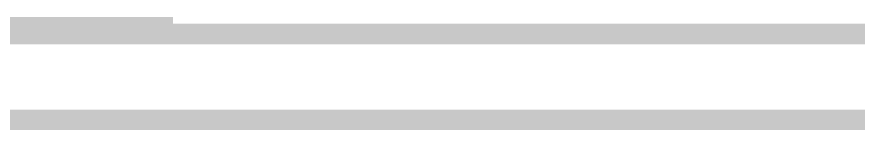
# Model space of a CAD drawing. Extents: x 0.1 to 11.6, y 0.3 to 16.2.
# Drawn here: x 8.4725 to 8.8808, y 7.8833 to 7.9383 of the extents above; entities that cross this region are included whole.
import ezdxf

# ---------------------------------------------------------------- set-up
doc = ezdxf.new("R2010")
doc.units = 0
doc.header["$MEASUREMENT"] = 0

msp = doc.modelspace()

# ---------------------------------------------------------------- linework, layer by layer
at = {"color": 0}
for points, const_width in [([(8.54833, 7.93332), (8.45167, 7.93332)], 0.01), ([(8.54833, 7.93001), (8.54833, 7.93332)], 0.01), ([(9.24164, 7.93001), (8.38167, 7.93001)], 0.01), ([(8.54833, 7.93001), (8.45167, 7.93001)], 0.01), ([(8.49001, 7.92833), (8.43832, 7.92833)], 0.00667), ([(8.565, 7.92833), (8.51497, 7.92833)], 0.00667), ([(8.64165, 7.92833), (8.59, 7.92833)], 0.00667), ([(8.71669, 7.92833), (8.66667, 7.92833)], 0.00667), ([(8.79167, 7.92833), (8.74164, 7.92833)], 0.00667), ([(8.86833, 7.92833), (8.81836, 7.92833)], 0.00667), ([(8.29335, 7.88835), (9.24164, 7.88835)], 0.01), ([(8.43832, 7.88997), (8.49001, 7.88997)], 0.00667), ([(8.51497, 7.88997), (8.565, 7.88997)], 0.00667), ([(8.59, 7.88997), (8.64165, 7.88997)], 0.00667), ([(8.66667, 7.88997), (8.71669, 7.88997)], 0.00667), ([(8.74164, 7.88997), (8.79167, 7.88997)], 0.00667), ([(8.81836, 7.88997), (8.86833, 7.88997)], 0.00667)]:
    msp.add_lwpolyline(points, dxfattribs=dict(at, const_width=const_width))

doc.saveas('drawing.dxf')
